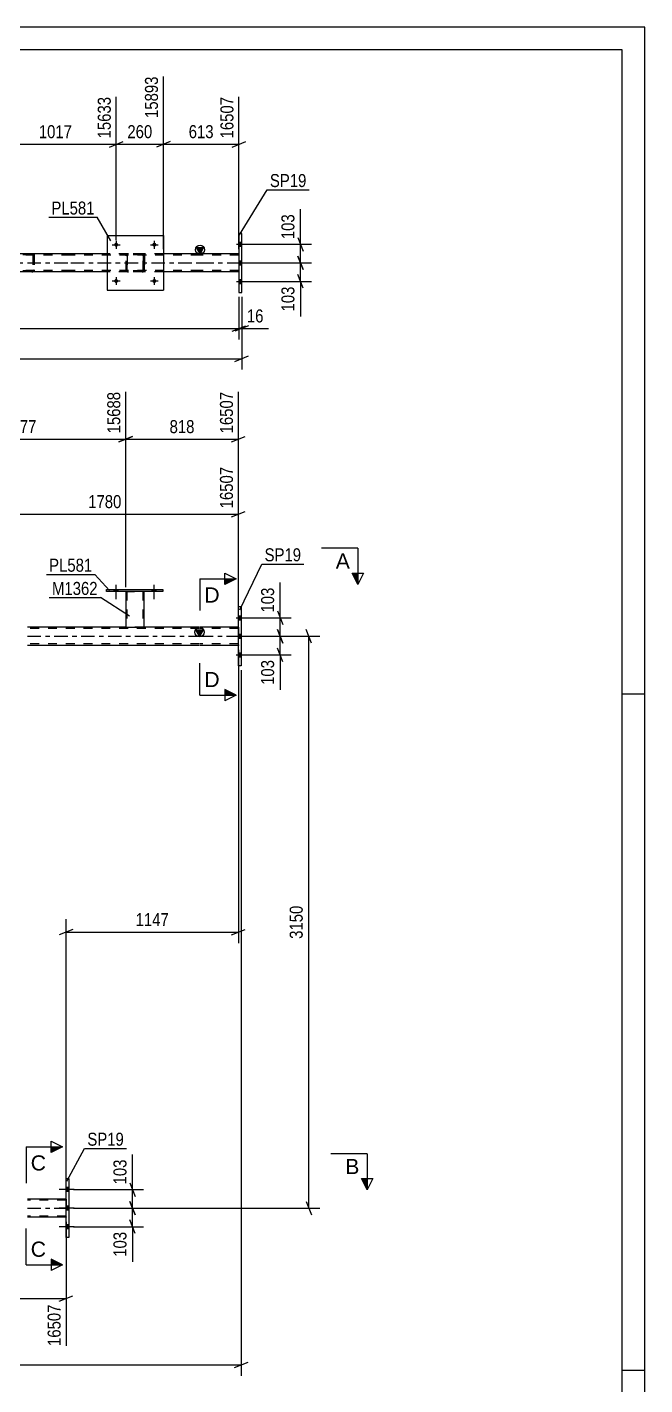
# Model space of a CAD drawing. Header units: millimetres. Extents: x 0 to 841, y 0 to 594.
# Drawn here: x 704.9 to 841, y 294.9 to 594 of the extents above; entities that cross this region are included whole.
import ezdxf

# ---------------------------------------------------------------- set-up
doc = ezdxf.new("R2010")
doc.units = ezdxf.units.MM
doc.linetypes.add('DXK_LINE_DOT2', pattern=[3.9198, 1.9599, -1.9599])
doc.linetypes.add('DXK_LINE_DOT3', pattern=[5.9187, 2.979, -0.9799, 0.9799, -0.9799])
doc.styles.add('Arial', font='ARIAL.TTF', dxfattribs={"height": 0.2})
doc.styles.add('Arial Narrow', font='ARIALN.TTF', dxfattribs={"height": 0.2})

# ---------------------------------------------------------------- blocks, each defined once
blk = doc.blocks.new('Unknown-318895283-1133')
at = {"color": 5, "linetype": 'Continuous'}
for p, q in [((841, 594), (0, 594)), ((841, 0), (841, 594)), ((836, 589), (5, 589)), ((836, 5), (836, 589)), ((841, 447), (836, 447)), ((841, 298), (836, 298))]:
    blk.add_line(p, q, dxfattribs=at)
blk = doc.blocks.new('Bolt-318895283-5416 - 5298')
at = {"linetype": 'Continuous'}
for points in [[(725, 538.07, -1), (724.12, 538.07, -1)], [(733.4, 538.07, -1), (732.52, 538.07, -1)]]:
    blk.add_hatch(color=1, dxfattribs=at).paths.add_polyline_path(points)
at = {"color": 1, "linetype": 'Continuous'}
for p, q in [((724.56, 538.95), (724.56, 537.19)), ((732.96, 538.95), (732.96, 537.19)), ((723.68, 538.07), (725.44, 538.07)), ((732.08, 538.07), (733.84, 538.07))]:
    blk.add_line(p, q, dxfattribs=at)
blk = doc.blocks.new('Part-318895283-5377 - 5298')
at = {"color": 2, "linetype": 'Continuous'}
for p, q in [((722.56, 548.07), (722.56, 536.07)), ((722.56, 548.07), (734.96, 548.07)), ((734.96, 548.07), (734.96, 536.07)), ((722.56, 536.07), (734.96, 536.07))]:
    blk.add_line(p, q, dxfattribs=at)
blk = doc.blocks.new('Part-318895283-5315 - 5298')
at = {"color": 2, "linetype": 'Continuous'}
for p, q in [((752.22, 548.57), (751.58, 548.57)), ((751.58, 548.57), (751.58, 535.57)), ((752.22, 535.57), (752.22, 548.57)), ((751.58, 535.57), (752.22, 535.57))]:
    blk.add_line(p, q, dxfattribs=at)
blk = doc.blocks.new('Part-318895283-5378 - 5298')
at = {"color": 7, "linetype": 'DXK_LINE_DOT2'}
for p, q in [((726.76, 543.59), (726.8, 543.77)), ((726.8, 543.77), (726.76, 543.59)), ((726.76, 540.55), (726.76, 543.59)), ((726.76, 543.59), (726.76, 543.59)), ((726.76, 540.55), (726.76, 543.59)), ((727, 543.59), (727.02, 543.68)), ((727.02, 543.68), (727, 543.59)), ((727, 540.55), (727, 543.59)), ((727, 543.59), (727, 543.59)), ((727, 543.59), (727, 540.55)), ((727.02, 543.68), (727.07, 543.76)), ((727.07, 543.76), (727.02, 543.68)), ((727.06, 544.03), (727.24, 544.07)), ((727.24, 544.07), (727.06, 544.03)), ((727.07, 543.76), (727.15, 543.81)), ((727.15, 543.81), (727.07, 543.76)), ((727.24, 543.83), (727.15, 543.81)), ((730.28, 544.07), (727.24, 544.07)), ((730.28, 543.83), (727.24, 543.83)), ((730.28, 544.07), (730.47, 544.03)), ((730.47, 544.03), (730.28, 544.07)), ((730.28, 543.83), (730.38, 543.81)), ((730.38, 543.81), (730.45, 543.76)), ((730.45, 543.76), (730.38, 543.81)), ((730.45, 543.76), (730.51, 543.68)), ((730.51, 543.68), (730.45, 543.76)), ((730.51, 543.68), (730.52, 543.59)), ((730.52, 543.59), (730.51, 543.68)), ((730.52, 540.55), (730.52, 543.59)), ((730.52, 543.59), (730.52, 543.59)), ((730.52, 543.59), (730.52, 540.55)), ((730.73, 543.77), (730.76, 543.59)), ((730.76, 543.59), (730.73, 543.77)), ((730.76, 540.55), (730.76, 543.59)), ((730.76, 543.59), (730.76, 543.59)), ((730.76, 543.59), (730.76, 540.55)), ((726.76, 540.55), (726.76, 540.55)), ((726.8, 540.36), (726.76, 540.55)), ((726.76, 540.55), (726.8, 540.36)), ((727, 540.55), (727, 540.55)), ((727.02, 540.45), (727, 540.55)), ((727, 540.55), (727.02, 540.45)), ((727.07, 540.38), (727.02, 540.45)), ((727.02, 540.45), (727.07, 540.38)), ((727.24, 540.07), (727.06, 540.1)), ((727.06, 540.1), (727.24, 540.07)), ((727.15, 540.32), (727.07, 540.38)), ((727.07, 540.38), (727.15, 540.32)), ((727.24, 540.31), (727.15, 540.32)), ((730.28, 540.31), (727.24, 540.31)), ((730.28, 540.07), (727.24, 540.07)), ((730.38, 540.32), (730.28, 540.31)), ((730.47, 540.1), (730.28, 540.07)), ((730.28, 540.07), (730.47, 540.1)), ((730.45, 540.38), (730.38, 540.32)), ((730.38, 540.32), (730.45, 540.38)), ((730.51, 540.45), (730.45, 540.38)), ((730.45, 540.38), (730.51, 540.45)), ((730.52, 540.55), (730.51, 540.45)), ((730.51, 540.45), (730.52, 540.55)), ((730.52, 540.55), (730.52, 540.55)), ((730.76, 540.55), (730.73, 540.36)), ((730.73, 540.36), (730.76, 540.55)), ((730.76, 540.55), (730.76, 540.55))]:
    blk.add_line(p, q, dxfattribs=at)
at = {"color": 7, "linetype": 'DXK_LINE_DOT3'}
blk.add_line((728.76, 542.07), (728.76, 542.07), dxfattribs=at)
at = {"color": 7, "linetype": 'DXK_LINE_DOT2'}
for centre, start, end in [((727.24, 543.59), 112.5, 157.5), ((727.24, 543.59), 112.5, 157.5), ((730.28, 543.59), 22.5, 67.5), ((730.28, 543.59), 22.5, 67.5), ((727.24, 540.55), 202.5, 247.5), ((727.24, 540.55), 202.5, 247.5), ((730.28, 540.55), 292.5, 337.5), ((730.28, 540.55), 292.5, 337.5)]:
    blk.add_arc(centre, 0.48, start, end, dxfattribs=at)
blk = doc.blocks.new('Part-318895283-5358 - 5298')
at = {"color": 7, "linetype": 'DXK_LINE_DOT2'}
for p, q in [((705.95, 544.07), (690.97, 544.07)), ((705.95, 543.83), (690.97, 543.83)), ((702.23, 543.67), (702.21, 543.59)), ((702.21, 543.59), (702.21, 540.55)), ((702.25, 543.77), (702.23, 543.67)), ((702.46, 543.59), (702.48, 543.68)), ((702.46, 543.59), (702.46, 540.55)), ((702.48, 543.68), (702.54, 543.76)), ((702.72, 544.07), (702.52, 544.03)), ((702.54, 543.76), (702.62, 543.81)), ((702.62, 543.81), (702.72, 543.83)), ((706.15, 544.03), (705.95, 544.07)), ((705.95, 543.83), (706.05, 543.81)), ((706.05, 543.81), (706.13, 543.76)), ((706.13, 543.76), (706.19, 543.68)), ((706.19, 543.68), (706.21, 543.59)), ((706.21, 543.59), (706.21, 540.55)), ((706.45, 543.67), (706.43, 543.77)), ((706.46, 543.59), (706.45, 543.67)), ((706.46, 543.59), (706.46, 540.55)), ((705.95, 540.31), (690.97, 540.31)), ((705.95, 540.07), (690.97, 540.07)), ((702.21, 540.55), (702.23, 540.46)), ((702.23, 540.46), (702.25, 540.36)), ((702.48, 540.46), (702.46, 540.55)), ((702.54, 540.38), (702.48, 540.46)), ((702.52, 540.1), (702.72, 540.07)), ((702.62, 540.33), (702.54, 540.38)), ((702.72, 540.31), (702.62, 540.33)), ((706.05, 540.33), (705.95, 540.31)), ((705.95, 540.07), (706.15, 540.1)), ((706.13, 540.38), (706.05, 540.33)), ((706.19, 540.46), (706.13, 540.38)), ((706.21, 540.55), (706.19, 540.46)), ((706.43, 540.36), (706.45, 540.46)), ((706.45, 540.46), (706.46, 540.55))]:
    blk.add_line(p, q, dxfattribs=at)
for centre, start, end in [((702.7, 543.57), 110.7583, 155.68), ((705.97, 543.57), 24.32, 69.2417), ((705.97, 540.57), 290.7583, 335.68)]:
    blk.add_arc(centre, 0.496, start, end, dxfattribs=at)
blk = doc.blocks.new('Bolt-318895283-5410 - 5298')
at = {"linetype": 'Continuous'}
for points in [[(752.22, 545.73), (752.22, 546.61), (751.58, 546.61), (751.58, 545.73)], [(752.22, 545.73), (752.22, 546.61), (751.58, 546.61), (751.58, 545.73)], [(752.22, 545.73), (752.22, 546.61), (751.58, 546.61), (751.58, 545.73)], [(752.22, 541.63), (752.22, 542.51), (751.58, 542.51), (751.58, 541.63)], [(752.22, 541.63), (752.22, 542.51), (751.58, 542.51), (751.58, 541.63)], [(752.22, 537.53), (752.22, 538.41), (751.58, 538.41), (751.58, 537.53)], [(752.22, 537.53), (752.22, 538.41), (751.58, 538.41), (751.58, 537.53)], [(752.22, 537.53), (752.22, 538.41), (751.58, 538.41), (751.58, 537.53)]]:
    blk.add_hatch(color=1, dxfattribs=at).paths.add_polyline_path(points)
at = {"color": 1, "linetype": 'Continuous'}
for p, q in [((751.06, 546.17), (754.38, 546.17)), ((751.06, 546.17), (754.38, 546.17)), ((751.06, 546.17), (754.38, 546.17)), ((751.58, 546.61), (752.22, 546.61)), ((751.58, 546.61), (752.22, 546.61)), ((751.58, 546.61), (752.22, 546.61)), ((751.58, 545.73), (752.22, 545.73)), ((751.58, 545.73), (752.22, 545.73)), ((751.58, 545.73), (752.22, 545.73)), ((751.06, 542.07), (754.38, 542.07)), ((751.06, 542.07), (754.38, 542.07)), ((751.58, 542.51), (752.22, 542.51)), ((751.58, 542.51), (752.22, 542.51)), ((751.58, 541.63), (752.22, 541.63)), ((751.58, 541.63), (752.22, 541.63)), ((751.06, 537.97), (754.38, 537.97)), ((751.06, 537.97), (754.38, 537.97)), ((751.06, 537.97), (754.38, 537.97)), ((751.58, 538.41), (752.22, 538.41)), ((751.58, 538.41), (752.22, 538.41)), ((751.58, 538.41), (752.22, 538.41)), ((751.58, 537.53), (752.22, 537.53)), ((751.58, 537.53), (752.22, 537.53)), ((751.58, 537.53), (752.22, 537.53))]:
    blk.add_line(p, q, dxfattribs=at)
blk = doc.blocks.new('Bolt-318895283-5415 - 5298')
at = {"linetype": 'Continuous'}
for points in [[(725, 546.07, -1), (724.12, 546.07, -1)], [(733.4, 546.07, -1), (732.52, 546.07, -1)]]:
    blk.add_hatch(color=1, dxfattribs=at).paths.add_polyline_path(points)
at = {"color": 1, "linetype": 'Continuous'}
for p, q in [((723.68, 546.07), (725.44, 546.07)), ((724.56, 546.95), (724.56, 545.19)), ((732.08, 546.07), (733.84, 546.07)), ((732.96, 546.95), (732.96, 545.19))]:
    blk.add_line(p, q, dxfattribs=at)
blk = doc.blocks.new('Part-318895283-5517 - 5298')
at = {"linetype": 'Continuous'}
blk.add_hatch(color=2, dxfattribs=at).paths.add_polyline_path([(743.02, 544.07), (742.22, 545.47), (743.82, 545.47)])
at = {"color": 2, "linetype": 'Continuous'}
for p, q in [((743.02, 544.07), (742.22, 545.47)), ((742.22, 545.47), (743.82, 545.47)), ((743.82, 545.47), (743.02, 544.07)), ((714.46, 544.07), (697.78, 544.07)), ((722.56, 544.07), (714.56, 544.07)), ((742.96, 544.07), (734.96, 544.07)), ((751.58, 544.07), (743.06, 544.07)), ((714.46, 540.07), (697.78, 540.07)), ((722.56, 540.07), (714.56, 540.07)), ((742.96, 540.07), (734.96, 540.07)), ((751.58, 540.07), (743.06, 540.07))]:
    blk.add_line(p, q, dxfattribs=at)
at = {"color": 7, "linetype": 'DXK_LINE_DOT2'}
for p, q in [((714.46, 543.75), (113.13, 543.75)), ((742.96, 543.75), (714.56, 543.75)), ((734.96, 544.07), (722.56, 544.07)), ((751.58, 543.75), (743.06, 543.75)), ((751.58, 544.07), (751.58, 540.07)), ((714.46, 540.39), (113.13, 540.39)), ((742.96, 540.39), (714.56, 540.39)), ((734.96, 540.07), (722.56, 540.07)), ((751.58, 540.39), (743.06, 540.39))]:
    blk.add_line(p, q, dxfattribs=at)
at = {"color": 7, "linetype": 'DXK_LINE_DOT3'}
for p, q in [((113.13, 542.07), (714.46, 542.07)), ((714.56, 542.07), (742.96, 542.07)), ((743.06, 542.07), (751.58, 542.07))]:
    blk.add_line(p, q, dxfattribs=at)
at = {"color": 2, "linetype": 'Continuous'}
blk.add_circle((743.02, 544.97), 1, dxfattribs=at)
blk = doc.blocks.new('Part-318895283-3688 - 3524')
at = {"color": 2, "linetype": 'Continuous'}
for p, q in [((713.52, 327.29), (713.52, 340.29)), ((713.52, 340.29), (714.16, 340.29)), ((714.16, 340.29), (714.16, 327.29)), ((714.16, 327.29), (713.52, 327.29))]:
    blk.add_line(p, q, dxfattribs=at)
blk = doc.blocks.new('Bolt-318895283-3597 - 3524')
at = {"linetype": 'Continuous'}
for points in [[(752.12, 463.45), (752.12, 464.33), (751.48, 464.33), (751.48, 463.45)], [(752.12, 463.45), (752.12, 464.33), (751.48, 464.33), (751.48, 463.45)], [(752.12, 463.45), (752.12, 464.33), (751.48, 464.33), (751.48, 463.45)], [(752.12, 459.35), (752.12, 460.23), (751.48, 460.23), (751.48, 459.35)], [(752.12, 459.35), (752.12, 460.23), (751.48, 460.23), (751.48, 459.35)], [(752.12, 455.25), (752.12, 456.13), (751.48, 456.13), (751.48, 455.25)], [(752.12, 455.25), (752.12, 456.13), (751.48, 456.13), (751.48, 455.25)], [(752.12, 455.25), (752.12, 456.13), (751.48, 456.13), (751.48, 455.25)]]:
    blk.add_hatch(color=1, dxfattribs=at).paths.add_polyline_path(points)
at = {"color": 1, "linetype": 'Continuous'}
for p, q in [((750.96, 463.89), (754.28, 463.89)), ((750.96, 463.89), (754.28, 463.89)), ((750.96, 463.89), (754.28, 463.89)), ((751.48, 464.33), (752.12, 464.33)), ((751.48, 464.33), (752.12, 464.33)), ((751.48, 464.33), (752.12, 464.33)), ((751.48, 463.45), (752.12, 463.45)), ((751.48, 463.45), (752.12, 463.45)), ((751.48, 463.45), (752.12, 463.45)), ((750.96, 459.79), (754.28, 459.79)), ((750.96, 459.79), (754.28, 459.79)), ((751.48, 460.23), (752.12, 460.23)), ((751.48, 460.23), (752.12, 460.23)), ((751.48, 459.35), (752.12, 459.35)), ((751.48, 459.35), (752.12, 459.35)), ((750.96, 455.69), (754.28, 455.69)), ((750.96, 455.69), (754.28, 455.69)), ((750.96, 455.69), (754.28, 455.69)), ((751.48, 456.13), (752.12, 456.13)), ((751.48, 456.13), (752.12, 456.13)), ((751.48, 456.13), (752.12, 456.13)), ((751.48, 455.25), (752.12, 455.25)), ((751.48, 455.25), (752.12, 455.25)), ((751.48, 455.25), (752.12, 455.25))]:
    blk.add_line(p, q, dxfattribs=at)
blk = doc.blocks.new('Bolt-318895283-3598 - 3524')
at = {"linetype": 'Continuous'}
for points in [[(713.52, 338.33), (713.52, 337.45), (714.16, 337.45), (714.16, 338.33)], [(713.52, 338.33), (713.52, 337.45), (714.16, 337.45), (714.16, 338.33)], [(713.52, 338.33), (713.52, 337.45), (714.16, 337.45), (714.16, 338.33)], [(713.52, 334.23), (713.52, 333.35), (714.16, 333.35), (714.16, 334.23)], [(713.52, 334.23), (713.52, 333.35), (714.16, 333.35), (714.16, 334.23)], [(713.52, 330.13), (713.52, 329.25), (714.16, 329.25), (714.16, 330.13)], [(713.52, 330.13), (713.52, 329.25), (714.16, 329.25), (714.16, 330.13)], [(713.52, 330.13), (713.52, 329.25), (714.16, 329.25), (714.16, 330.13)]]:
    blk.add_hatch(color=1, dxfattribs=at).paths.add_polyline_path(points)
at = {"color": 1, "linetype": 'Continuous'}
for p, q in [((714.16, 338.33), (713.52, 338.33)), ((714.16, 338.33), (713.52, 338.33)), ((714.16, 338.33), (713.52, 338.33)), ((715.32, 337.89), (712, 337.89)), ((715.32, 337.89), (712, 337.89)), ((715.32, 337.89), (712, 337.89)), ((714.16, 337.45), (713.52, 337.45)), ((714.16, 337.45), (713.52, 337.45)), ((714.16, 337.45), (713.52, 337.45)), ((715.32, 333.79), (712, 333.79)), ((715.32, 333.79), (712, 333.79)), ((714.16, 334.23), (713.52, 334.23)), ((714.16, 334.23), (713.52, 334.23)), ((714.16, 333.35), (713.52, 333.35)), ((714.16, 333.35), (713.52, 333.35)), ((715.32, 329.69), (712, 329.69)), ((715.32, 329.69), (712, 329.69)), ((715.32, 329.69), (712, 329.69)), ((714.16, 330.13), (713.52, 330.13)), ((714.16, 330.13), (713.52, 330.13)), ((714.16, 330.13), (713.52, 330.13)), ((714.16, 329.25), (713.52, 329.25)), ((714.16, 329.25), (713.52, 329.25)), ((714.16, 329.25), (713.52, 329.25))]:
    blk.add_line(p, q, dxfattribs=at)
blk = doc.blocks.new('Part-318895283-3633 - 3524')
at = {"linetype": 'Continuous'}
blk.add_hatch(color=2, dxfattribs=at).paths.add_polyline_path([(742.91, 459.79), (742.11, 461.19), (743.71, 461.19)])
at = {"color": 2, "linetype": 'Continuous'}
for p, q in [((726.66, 461.79), (705, 461.79)), ((742.86, 461.79), (730.66, 461.79)), ((742.91, 459.79), (742.11, 461.19)), ((742.11, 461.19), (743.71, 461.19)), ((743.71, 461.19), (742.91, 459.79)), ((751.48, 461.79), (742.96, 461.79)), ((742.86, 457.79), (705, 457.79)), ((751.48, 457.79), (742.96, 457.79))]:
    blk.add_line(p, q, dxfattribs=at)
at = {"color": 7, "linetype": 'DXK_LINE_DOT2'}
for p, q in [((742.86, 461.47), (705, 461.47)), ((730.66, 461.79), (726.66, 461.79)), ((751.48, 461.47), (742.96, 461.47)), ((751.48, 461.79), (751.48, 457.79)), ((742.86, 458.11), (705, 458.11)), ((751.48, 458.11), (742.96, 458.11))]:
    blk.add_line(p, q, dxfattribs=at)
at = {"color": 7, "linetype": 'DXK_LINE_DOT3'}
for p, q in [((705, 459.79), (742.86, 459.79)), ((742.96, 459.79), (751.48, 459.79))]:
    blk.add_line(p, q, dxfattribs=at)
at = {"color": 2, "linetype": 'Continuous'}
blk.add_circle((742.91, 460.69), 1, dxfattribs=at)
blk = doc.blocks.new('Part-318895283-3683 - 3524')
at = {"color": 2, "linetype": 'Continuous'}
for p, q in [((752.12, 466.29), (751.48, 466.29)), ((751.48, 453.29), (751.48, 466.29)), ((752.12, 466.29), (752.12, 453.29)), ((752.12, 453.29), (751.48, 453.29))]:
    blk.add_line(p, q, dxfattribs=at)
blk = doc.blocks.new('Part-318895283-3880 - 3524')
at = {"color": 2, "linetype": 'Continuous'}
for p, q in [((722.46, 470.1), (734.86, 470.1)), ((722.46, 469.62), (722.46, 470.1)), ((734.86, 470.1), (734.86, 469.62)), ((734.86, 469.62), (722.46, 469.62))]:
    blk.add_line(p, q, dxfattribs=at)
blk = doc.blocks.new('Part-318895283-3869 - 3524')
at = {"color": 2, "linetype": 'Continuous'}
for p, q in [((713.52, 335.79), (705, 335.79)), ((713.52, 331.79), (705, 331.79))]:
    blk.add_line(p, q, dxfattribs=at)
at = {"color": 7, "linetype": 'DXK_LINE_DOT2'}
for p, q in [((713.52, 335.55), (705, 335.55)), ((713.52, 335.79), (713.52, 331.79)), ((713.52, 332.03), (705, 332.03))]:
    blk.add_line(p, q, dxfattribs=at)
at = {"color": 7, "linetype": 'DXK_LINE_DOT3'}
blk.add_line((705, 333.79), (713.52, 333.79), dxfattribs=at)
blk = doc.blocks.new('Bolt-318895283-3870 - 3524')
at = {"linetype": 'Continuous'}
for points in [[(724.02, 469.62), (724.9, 469.62), (724.9, 470.1), (724.02, 470.1)], [(732.42, 469.62), (733.3, 469.62), (733.3, 470.1), (732.42, 470.1)]]:
    blk.add_hatch(color=1, dxfattribs=at).paths.add_polyline_path(points)
at = {"color": 1, "linetype": 'Continuous'}
for p, q in [((724.02, 470.1), (724.02, 469.62)), ((724.46, 471.1), (724.46, 467.98)), ((724.9, 470.1), (724.9, 469.62)), ((732.42, 470.1), (732.42, 469.62)), ((732.86, 471.1), (732.86, 467.98)), ((733.3, 470.1), (733.3, 469.62))]:
    blk.add_line(p, q, dxfattribs=at)
blk = doc.blocks.new('Bolt-318895283-3901 - 3524')
at = {"linetype": 'Continuous'}
for points in [[(724.02, 469.62), (724.9, 469.62), (724.9, 470.1), (724.02, 470.1)], [(732.42, 469.62), (733.3, 469.62), (733.3, 470.1), (732.42, 470.1)]]:
    blk.add_hatch(color=1, dxfattribs=at).paths.add_polyline_path(points)
at = {"color": 1, "linetype": 'Continuous'}
for p, q in [((724.02, 470.1), (724.02, 469.62)), ((724.46, 471.1), (724.46, 467.98)), ((724.9, 470.1), (724.9, 469.62)), ((732.42, 470.1), (732.42, 469.62)), ((732.86, 471.1), (732.86, 467.98)), ((733.3, 470.1), (733.3, 469.62))]:
    blk.add_line(p, q, dxfattribs=at)
blk = doc.blocks.new('Part-318895283-3915 - 3524')
at = {"color": 2, "linetype": 'Continuous'}
for p, q in [((726.66, 469.62), (726.66, 461.78)), ((730.66, 469.62), (730.66, 461.78)), ((726.66, 461.78), (730.66, 461.78))]:
    blk.add_line(p, q, dxfattribs=at)
at = {"color": 7, "linetype": 'DXK_LINE_DOT2'}
for p, q in [((726.66, 469.62), (730.66, 469.62)), ((726.66, 469.62), (726.66, 469.62)), ((726.66, 469.62), (726.66, 469.62)), ((726.9, 469.62), (726.9, 461.78)), ((730.42, 469.62), (730.42, 461.78)), ((730.66, 469.62), (730.66, 469.62)), ((730.66, 469.62), (730.66, 469.62)), ((730.36, 461.78), (730.4, 461.78)), ((730.36, 461.78), (730.4, 461.78)), ((730.4, 461.78), (730.42, 461.78)), ((730.4, 461.78), (730.42, 461.78))]:
    blk.add_line(p, q, dxfattribs=at)
blk = doc.blocks.new('StraightDimension-318895283-6289 - 5298')
at = {"color": 7, "linetype": 'Continuous'}
for p, q in [((751.58, 534.57), (751.58, 525.19)), ((752.22, 534.57), (752.22, 525.19)), ((750.08, 526.99), (753.08, 528.19)), ((753.72, 528.19), (750.72, 526.99)), ((751.58, 527.59), (752.22, 527.59))]:
    blk.add_line(p, q, dxfattribs=at)
at = {"color": 0}
blk.add_wipeout([(757.61, 528.34), (757.61, 532.54), (752.75, 532.54), (752.75, 528.34)], dxfattribs=at)
at = {"color": 7, "linetype": 'Continuous'}
blk.add_line((752.22, 527.59), (758.13, 527.59), dxfattribs=at)
blk.add_line((752.22, 527.59), (758.13, 527.59), dxfattribs=at)
at = {"color": 3, "style": 'Arial Narrow'}
blk.add_text('16', height=2.863, dxfattribs=at).set_placement((753.35, 528.94))
blk = doc.blocks.new('StraightDimension-318895283-5635 - 5298')
at = {"color": 7, "linetype": 'Continuous'}
for p, q in [((752.22, 534.57), (752.22, 518.55)), ((112.49, 520.95), (752.22, 520.95)), ((750.72, 520.35), (753.72, 521.55))]:
    blk.add_line(p, q, dxfattribs=at)
blk = doc.blocks.new('StraightDimension-318895283-5646 - 5298')
at = {"color": 7, "linetype": 'Continuous'}
for p, q in [((734.96, 545.07), (734.96, 583.13)), ((751.58, 545.07), (751.58, 578.63)), ((736.46, 568.79), (733.46, 567.59)), ((750.08, 567.59), (753.08, 568.79)), ((734.96, 568.19), (751.58, 568.19))]:
    blk.add_line(p, q, dxfattribs=at)
at = {"color": 0}
blk.add_wipeout([(746.62, 568.94), (746.62, 573.14), (739.93, 573.14), (739.93, 568.94)], dxfattribs=at)
at = {"color": 0, "linetype": 'Continuous'}
blk.add_wipeout([(750.98, 579.23), (746.78, 579.23), (746.78, 568.89), (750.98, 568.89)], dxfattribs=at)
at = {"color": 3, "linetype": 'Continuous', "style": 'Arial Narrow'}
blk.add_text('16507', height=2.863, rotation=90.0002, dxfattribs=at).set_placement((750.38, 569.49))
at = {"color": 3, "style": 'Arial Narrow'}
blk.add_text('613', height=2.863, dxfattribs=at).set_placement((740.53, 569.54))
blk = doc.blocks.new('StraightDimension-318895283-5657 - 5298')
at = {"color": 7, "linetype": 'Continuous'}
for p, q in [((734.96, 545.07), (734.96, 583.13)), ((724.56, 547.07), (724.56, 578.63)), ((723.06, 567.59), (726.06, 568.79)), ((736.46, 568.79), (733.46, 567.59)), ((724.56, 568.19), (734.96, 568.19))]:
    blk.add_line(p, q, dxfattribs=at)
at = {"color": 0}
blk.add_wipeout([(733.11, 568.94), (733.11, 573.14), (726.42, 573.14), (726.42, 568.94)], dxfattribs=at)
at = {"color": 0, "linetype": 'Continuous'}
blk.add_wipeout([(734.36, 583.73), (730.16, 583.73), (730.16, 573.39), (734.36, 573.39)], dxfattribs=at)
at = {"color": 3, "linetype": 'Continuous', "style": 'Arial Narrow'}
blk.add_text('15893', height=2.863, rotation=90.0002, dxfattribs=at).set_placement((733.76, 573.99))
at = {"color": 3, "style": 'Arial Narrow'}
blk.add_text('260', height=2.863, dxfattribs=at).set_placement((727.02, 569.54))
blk = doc.blocks.new('StraightDimension-318895283-5673 - 5298')
at = {"color": 7, "linetype": 'Continuous'}
for p, q in [((697.78, 545.07), (697.78, 583.13)), ((724.56, 547.07), (724.56, 578.63)), ((699.28, 568.79), (696.28, 567.59)), ((723.06, 567.59), (726.06, 568.79)), ((697.78, 568.19), (724.56, 568.19))]:
    blk.add_line(p, q, dxfattribs=at)
at = {"color": 0, "linetype": 'Continuous'}
blk.add_wipeout([(723.96, 579.23), (719.76, 579.23), (719.76, 568.89), (723.96, 568.89)], dxfattribs=at)
at = {"color": 0}
blk.add_wipeout([(715.43, 568.94), (715.43, 573.14), (706.92, 573.14), (706.92, 568.94)], dxfattribs=at)
at = {"color": 3, "linetype": 'Continuous', "style": 'Arial Narrow'}
blk.add_text('15633', height=2.863, rotation=90.0002, dxfattribs=at).set_placement((723.36, 569.49))
at = {"color": 3, "style": 'Arial Narrow'}
blk.add_text('1017', height=2.863, dxfattribs=at).set_placement((707.52, 569.54))
blk = doc.blocks.new('StraightDimension-318895283-6248 - 5298')
at = {"color": 7, "linetype": 'Continuous'}
for p, q in [((753.95, 542.07), (767.56, 542.07)), ((764.56, 543.57), (765.76, 540.57)), ((765.16, 537.97), (765.16, 542.07)), ((765.76, 536.47), (764.56, 539.47)), ((753.95, 537.97), (767.56, 537.97))]:
    blk.add_line(p, q, dxfattribs=at)
at = {"color": 0}
blk.add_wipeout([(764.41, 537.44), (760.21, 537.44), (760.21, 530.76), (764.41, 530.76)], dxfattribs=at)
at = {"color": 7, "linetype": 'Continuous'}
blk.add_line((765.16, 537.97), (765.16, 530.23), dxfattribs=at)
blk.add_line((765.16, 537.97), (765.16, 530.23), dxfattribs=at)
at = {"color": 3, "style": 'Arial Narrow'}
blk.add_text('103', height=2.863, rotation=90.0002, dxfattribs=at).set_placement((763.81, 531.36))
blk = doc.blocks.new('StraightDimension-318895283-6258 - 5298')
at = {"color": 7, "linetype": 'Continuous'}
for p, q in [((764.56, 547.67), (765.76, 544.67)), ((753.95, 546.17), (767.56, 546.17)), ((765.16, 542.07), (765.16, 546.17)), ((753.95, 542.07), (767.56, 542.07)), ((765.76, 540.57), (764.56, 543.57))]:
    blk.add_line(p, q, dxfattribs=at)
at = {"color": 0}
blk.add_wipeout([(764.41, 553.38), (760.21, 553.38), (760.21, 546.69), (764.41, 546.69)], dxfattribs=at)
at = {"color": 7, "linetype": 'Continuous'}
blk.add_line((765.16, 546.17), (765.16, 553.9), dxfattribs=at)
blk.add_line((765.16, 546.17), (765.16, 553.9), dxfattribs=at)
at = {"color": 3, "style": 'Arial Narrow'}
blk.add_text('103', height=2.863, rotation=90.0002, dxfattribs=at).set_placement((763.81, 547.29))
blk = doc.blocks.new('StraightDimension-318895283-6279 - 5298')
at = {"color": 7, "linetype": 'Continuous'}
for p, q in [((751.58, 534.57), (751.58, 525.19)), ((113.13, 527.59), (751.58, 527.59)), ((750.08, 526.99), (753.08, 528.19))]:
    blk.add_line(p, q, dxfattribs=at)
blk = doc.blocks.new('StraightDimension-318895283-4393 - 3524')
at = {"color": 7, "linetype": 'Continuous'}
for p, q in [((752.12, 452.29), (752.12, 296.85)), ((84.5, 299.25), (752.12, 299.25)), ((750.62, 298.65), (753.62, 299.85))]:
    blk.add_line(p, q, dxfattribs=at)
blk = doc.blocks.new('StraightDimension-318895283-4967 - 3524')
at = {"color": 7, "linetype": 'Continuous'}
for p, q in [((726.66, 470.62), (726.66, 513.64)), ((751.48, 462.79), (751.48, 513.64)), ((728.16, 503.8), (725.16, 502.6)), ((726.66, 503.2), (751.48, 503.2)), ((749.98, 502.6), (752.98, 503.8))]:
    blk.add_line(p, q, dxfattribs=at)
at = {"color": 0, "linetype": 'Continuous'}
blk.add_wipeout([(750.88, 514.24), (746.68, 514.24), (746.68, 503.9), (750.88, 503.9)], dxfattribs=at)
at = {"color": 0}
blk.add_wipeout([(742.41, 503.95), (742.41, 508.15), (735.72, 508.15), (735.72, 503.95)], dxfattribs=at)
at = {"color": 3, "linetype": 'Continuous', "style": 'Arial Narrow'}
blk.add_text('16507', height=2.863, rotation=90.0002, dxfattribs=at).set_placement((750.28, 504.5))
at = {"color": 3, "style": 'Arial Narrow'}
blk.add_text('818', height=2.863, dxfattribs=at).set_placement((736.32, 504.55))
blk = doc.blocks.new('StraightDimension-318895283-11019 - 3524')
at = {"color": 7, "linetype": 'Continuous'}
for p, q in [((692.64, 458.79), (692.64, 497.12)), ((751.48, 462.79), (751.48, 497.12)), ((694.14, 487.28), (691.14, 486.08)), ((692.64, 486.68), (751.48, 486.68)), ((749.98, 486.08), (752.98, 487.28))]:
    blk.add_line(p, q, dxfattribs=at)
at = {"color": 0, "linetype": 'Continuous'}
blk.add_wipeout([(750.88, 497.72), (746.68, 497.72), (746.68, 487.38), (750.88, 487.38)], dxfattribs=at)
at = {"color": 0}
blk.add_wipeout([(726.32, 487.43), (726.32, 491.63), (717.8, 491.63), (717.8, 487.43)], dxfattribs=at)
at = {"color": 3, "linetype": 'Continuous', "style": 'Arial Narrow'}
blk.add_text('16507', height=2.863, rotation=90.0002, dxfattribs=at).set_placement((750.28, 487.98))
at = {"color": 3, "style": 'Arial Narrow'}
blk.add_text('1780', height=2.863, dxfattribs=at).set_placement((718.4, 488.03))
blk = doc.blocks.new('StraightDimension-318895283-4789 - 3524')
at = {"color": 7, "linetype": 'Continuous'}
for p, q in [((753.91, 463.89), (763.09, 463.89)), ((760.09, 465.39), (761.29, 462.39)), ((760.69, 459.79), (760.69, 463.89)), ((761.29, 458.29), (760.09, 461.29)), ((753.73, 459.79), (763.09, 459.79))]:
    blk.add_line(p, q, dxfattribs=at)
at = {"color": 0}
blk.add_wipeout([(759.94, 471.1), (755.74, 471.1), (755.74, 464.42), (759.94, 464.42)], dxfattribs=at)
at = {"color": 7, "linetype": 'Continuous'}
blk.add_line((760.69, 463.89), (760.69, 471.62), dxfattribs=at)
blk.add_line((760.69, 463.89), (760.69, 471.62), dxfattribs=at)
at = {"color": 3, "style": 'Arial Narrow'}
blk.add_text('103', height=2.863, rotation=90.0002, dxfattribs=at).set_placement((759.34, 465.02))
blk = doc.blocks.new('StraightDimension-318895283-4740 - 3524')
at = {"color": 7, "linetype": 'Continuous'}
for p, q in [((751.48, 456.79), (751.48, 392.18)), ((715.02, 395.18), (712.02, 393.98)), ((713.52, 336.79), (713.52, 397.43)), ((749.98, 393.98), (752.98, 395.18)), ((713.52, 394.58), (751.48, 394.58))]:
    blk.add_line(p, q, dxfattribs=at)
at = {"color": 0}
blk.add_wipeout([(736.75, 395.33), (736.75, 399.53), (728.24, 399.53), (728.24, 395.33)], dxfattribs=at)
at = {"color": 3, "style": 'Arial Narrow'}
blk.add_text('1147', height=2.863, dxfattribs=at).set_placement((728.84, 395.93))
blk = doc.blocks.new('StraightDimension-318895283-4799 - 3524')
at = {"color": 7, "linetype": 'Continuous'}
for p, q in [((760.09, 461.29), (761.29, 458.29)), ((753.73, 459.79), (763.09, 459.79)), ((760.69, 455.69), (760.69, 459.79)), ((753.73, 455.69), (763.09, 455.69)), ((761.29, 454.19), (760.09, 457.19))]:
    blk.add_line(p, q, dxfattribs=at)
at = {"color": 0}
blk.add_wipeout([(759.94, 455.17), (755.74, 455.17), (755.74, 448.48), (759.94, 448.48)], dxfattribs=at)
at = {"color": 7, "linetype": 'Continuous'}
blk.add_line((760.69, 455.69), (760.69, 447.96), dxfattribs=at)
blk.add_line((760.69, 455.69), (760.69, 447.96), dxfattribs=at)
at = {"color": 3, "style": 'Arial Narrow'}
blk.add_text('103', height=2.863, rotation=90.0002, dxfattribs=at).set_placement((759.34, 449.08))
blk = doc.blocks.new('StraightDimension-318895283-4957 - 3524')
at = {"color": 7, "linetype": 'Continuous'}
for p, q in [((680.02, 470.62), (680.02, 513.64)), ((726.66, 470.62), (726.66, 513.64)), ((681.52, 503.8), (678.52, 502.6)), ((680.02, 503.2), (726.66, 503.2)), ((725.16, 502.6), (728.16, 503.8))]:
    blk.add_line(p, q, dxfattribs=at)
at = {"color": 0, "linetype": 'Continuous'}
blk.add_wipeout([(726.06, 514.24), (721.86, 514.24), (721.86, 503.9), (726.06, 503.9)], dxfattribs=at)
at = {"color": 0}
blk.add_wipeout([(707.59, 503.95), (707.59, 508.15), (699.08, 508.15), (699.08, 503.95)], dxfattribs=at)
at = {"color": 3, "linetype": 'Continuous', "style": 'Arial Narrow'}
blk.add_text('15688', height=2.863, rotation=90.0002, dxfattribs=at).set_placement((725.46, 504.5))
at = {"color": 3, "style": 'Arial Narrow'}
blk.add_text('1277', height=2.863, dxfattribs=at).set_placement((699.68, 504.55))
blk = doc.blocks.new('StraightDimension-318895283-4730 - 3524')
at = {"color": 7, "linetype": 'Continuous'}
for p, q in [((767.59, 458.29), (766.39, 461.29)), ((753.12, 459.79), (769.39, 459.79)), ((766.99, 333.79), (766.99, 459.79)), ((766.39, 335.29), (767.59, 332.29)), ((715.16, 333.79), (769.39, 333.79))]:
    blk.add_line(p, q, dxfattribs=at)
at = {"color": 0}
blk.add_wipeout([(766.24, 401.05), (762.04, 401.05), (762.04, 392.53), (766.24, 392.53)], dxfattribs=at)
at = {"color": 3, "style": 'Arial Narrow'}
blk.add_text('3150', height=2.863, rotation=90.0002, dxfattribs=at).set_placement((765.64, 393.13))
blk = doc.blocks.new('StraightDimension-318895283-4810 - 3524')
at = {"color": 7, "linetype": 'Continuous'}
for p, q in [((727.57, 335.29), (728.77, 332.29)), ((715.16, 333.79), (730.57, 333.79)), ((728.17, 329.69), (728.17, 333.79)), ((715.16, 329.69), (730.57, 329.69)), ((728.77, 328.19), (727.57, 331.19))]:
    blk.add_line(p, q, dxfattribs=at)
at = {"color": 0}
blk.add_wipeout([(727.42, 329.17), (723.22, 329.17), (723.22, 322.48), (727.42, 322.48)], dxfattribs=at)
at = {"color": 7, "linetype": 'Continuous'}
blk.add_line((728.17, 329.69), (728.17, 321.96), dxfattribs=at)
blk.add_line((728.17, 329.69), (728.17, 321.96), dxfattribs=at)
at = {"color": 3, "style": 'Arial Narrow'}
blk.add_text('103', height=2.863, rotation=90.0002, dxfattribs=at).set_placement((726.82, 323.08))
blk = doc.blocks.new('StraightDimension-318895283-4818 - 3524')
at = {"color": 7, "linetype": 'Continuous'}
for p, q in [((727.57, 339.39), (728.77, 336.39)), ((715.16, 337.89), (730.57, 337.89)), ((728.77, 332.29), (727.57, 335.29)), ((728.17, 333.79), (728.17, 337.89)), ((715.16, 333.79), (730.57, 333.79))]:
    blk.add_line(p, q, dxfattribs=at)
at = {"color": 0}
blk.add_wipeout([(727.42, 345.1), (723.22, 345.1), (723.22, 338.42), (727.42, 338.42)], dxfattribs=at)
at = {"color": 7, "linetype": 'Continuous'}
blk.add_line((728.17, 337.89), (728.17, 345.62), dxfattribs=at)
blk.add_line((728.17, 337.89), (728.17, 345.62), dxfattribs=at)
at = {"color": 3, "style": 'Arial Narrow'}
blk.add_text('103', height=2.863, rotation=90.0002, dxfattribs=at).set_placement((726.82, 339.02))
blk = doc.blocks.new('StraightDimension-318895283-11419 - 3524')
at = {"color": 7, "linetype": 'Continuous'}
for p, q in [((652.49, 334.79), (652.49, 303.42)), ((713.52, 330.79), (713.52, 303.42)), ((653.99, 314.46), (650.99, 313.26)), ((712.02, 313.26), (715.02, 314.46)), ((652.49, 313.86), (713.52, 313.86))]:
    blk.add_line(p, q, dxfattribs=at)
at = {"color": 0}
blk.add_wipeout([(687.26, 314.61), (687.26, 318.81), (678.75, 318.81), (678.75, 314.61)], dxfattribs=at)
at = {"color": 0, "linetype": 'Continuous'}
blk.add_wipeout([(712.92, 313.16), (708.72, 313.16), (708.72, 302.82), (712.92, 302.82)], dxfattribs=at)
at = {"color": 3, "style": 'Arial Narrow'}
blk.add_text('1637', height=2.863, dxfattribs=at).set_placement((679.35, 315.21))
at = {"color": 3, "linetype": 'Continuous', "style": 'Arial Narrow'}
blk.add_text('16507', height=2.863, rotation=90.0002, dxfattribs=at).set_placement((712.32, 303.42))
blk = doc.blocks.new('Mark-318895283-5311 - 5298')
at = {"color": 0}
blk.add_wipeout([(766.45, 558.77), (766.45, 561.77), (758.42, 561.77), (758.42, 558.77)], dxfattribs=at)
blk.add_wipeout([(766.45, 558.77), (766.45, 561.77), (758.42, 561.77), (758.42, 558.77)], dxfattribs=at)
at = {"color": 30, "linetype": 'Continuous'}
for p, q in [((751.74, 548.23), (757.82, 558.17)), ((757.82, 558.17), (767.05, 558.17))]:
    blk.add_line(p, q, dxfattribs=at)
at = {"color": 3, "style": 'Arial Narrow'}
blk.add_text('SP19', height=2.863, dxfattribs=at).set_placement((758.42, 558.77))
blk = doc.blocks.new('Mark-318895283-5373 - 5298')
at = {"color": 0}
blk.add_wipeout([(719.79, 552.71), (719.79, 555.71), (710.29, 555.71), (710.29, 552.71)], dxfattribs=at)
blk.add_wipeout([(719.79, 552.71), (719.79, 555.71), (710.29, 555.71), (710.29, 552.71)], dxfattribs=at)
at = {"color": 30, "linetype": 'Continuous'}
for p in [(709.69, 552.11), (723.39, 546.92)]:
    blk.add_line(p, (720.39, 552.11), dxfattribs=at)
at = {"color": 3, "style": 'Arial Narrow'}
blk.add_text('PL581', height=2.863, dxfattribs=at).set_placement((710.29, 552.71))
blk = doc.blocks.new('Mark-318895283-3684 - 3524')
at = {"color": 0}
blk.add_wipeout([(726.24, 347.55), (726.24, 350.55), (718.21, 350.55), (718.21, 347.55)], dxfattribs=at)
blk.add_wipeout([(726.24, 347.55), (726.24, 350.55), (718.21, 350.55), (718.21, 347.55)], dxfattribs=at)
at = {"color": 30, "linetype": 'Continuous'}
for p, q in [((713.67, 339.72), (717.61, 346.95)), ((717.61, 346.95), (726.84, 346.95))]:
    blk.add_line(p, q, dxfattribs=at)
at = {"color": 3, "style": 'Arial Narrow'}
blk.add_text('SP19', height=2.863, dxfattribs=at).set_placement((718.21, 347.55))
blk = doc.blocks.new('Mark-318895283-3679 - 3524')
at = {"color": 0}
blk.add_wipeout([(765.28, 476.31), (765.28, 479.31), (757.25, 479.31), (757.25, 476.31)], dxfattribs=at)
blk.add_wipeout([(765.28, 476.31), (765.28, 479.31), (757.25, 479.31), (757.25, 476.31)], dxfattribs=at)
at = {"color": 30, "linetype": 'Continuous'}
for p, q in [((751.82, 465.61), (756.65, 475.71)), ((756.65, 475.71), (765.88, 475.71))]:
    blk.add_line(p, q, dxfattribs=at)
at = {"color": 3, "style": 'Arial Narrow'}
blk.add_text('SP19', height=2.863, dxfattribs=at).set_placement((757.25, 476.31))
blk = doc.blocks.new('Mark-318895283-3876 - 3524')
at = {"color": 0}
blk.add_wipeout([(719.29, 474.02), (719.29, 477.02), (709.79, 477.02), (709.79, 474.02)], dxfattribs=at)
blk.add_wipeout([(719.29, 474.02), (719.29, 477.02), (709.79, 477.02), (709.79, 474.02)], dxfattribs=at)
at = {"color": 30, "linetype": 'Continuous'}
for p in [(709.19, 473.42), (723.08, 469.9)]:
    blk.add_line(p, (719.89, 473.42), dxfattribs=at)
at = {"color": 3, "style": 'Arial Narrow'}
blk.add_text('PL581', height=2.863, dxfattribs=at).set_placement((709.79, 474.02))
blk = doc.blocks.new('Mark-318895283-3911 - 3524')
at = {"color": 0}
blk.add_wipeout([(720.48, 468.9), (720.48, 471.9), (710.42, 471.9), (710.42, 468.9)], dxfattribs=at)
blk.add_wipeout([(720.48, 468.9), (720.48, 471.9), (710.42, 471.9), (710.42, 468.9)], dxfattribs=at)
at = {"color": 30, "linetype": 'Continuous'}
for p in [(709.82, 468.3), (727.51, 464.19)]:
    blk.add_line(p, (721.08, 468.3), dxfattribs=at)
at = {"color": 3, "style": 'Arial Narrow'}
blk.add_text('M1362', height=2.863, dxfattribs=at).set_placement((710.42, 468.9))
blk = doc.blocks.new('SectionMark-318895283-5211 - 3524')
at = {"color": 6, "linetype": 'Continuous'}
for p, q in [((748.47, 473.72), (750.97, 472.47)), ((742.97, 472.47), (750.97, 472.47)), ((742.97, 446.84), (750.97, 446.84)), ((750.97, 446.84), (748.47, 445.59))]:
    blk.add_line(p, q, dxfattribs=at)
at = {"color": 0, "linetype": 'Continuous'}
for points in [[(747.34, 467.22), (747.34, 470.72), (743.97, 470.72), (743.97, 467.22)], [(747.34, 448.59), (747.34, 452.09), (743.97, 452.09), (743.97, 448.59)]]:
    blk.add_wipeout(points, dxfattribs=at)
at = {"linetype": 'Continuous'}
for points in [[(748.47, 471.22), (748.47, 472.47), (750.97, 472.47)], [(748.47, 446.84), (748.47, 448.09), (750.97, 446.84)]]:
    blk.add_hatch(color=6, dxfattribs=at).paths.add_polyline_path(points)
at = {"color": 6, "linetype": 'Continuous'}
for p, q in [((748.47, 471.22), (748.47, 473.72)), ((742.97, 472.47), (742.97, 465.47)), ((750.97, 472.47), (748.47, 471.22)), ((742.97, 446.84), (742.97, 453.84)), ((750.97, 446.84), (748.47, 448.09)), ((748.47, 448.09), (748.47, 445.59))]:
    blk.add_line(p, q, dxfattribs=at)
at = {"color": 3, "linetype": 'Continuous', "style": 'Arial'}
for p in [(743.97, 467.22), (743.97, 448.59)]:
    blk.add_text('D', height=3.34, dxfattribs=at).set_placement(p)
blk = doc.blocks.new('SectionMark-318895283-5213 - 3524')
at = {"color": 6, "linetype": 'Continuous'}
for p in [(777.78, 479.19), (779.03, 473.69)]:
    blk.add_line(p, (777.78, 471.19), dxfattribs=at)
at = {"color": 0, "linetype": 'Continuous'}
blk.add_wipeout([(776.03, 474.69), (776.03, 478.19), (772.92, 478.19), (772.92, 474.69)], dxfattribs=at)
at = {"linetype": 'Continuous'}
blk.add_hatch(color=6, dxfattribs=at).paths.add_polyline_path([(776.53, 473.69), (777.78, 473.69), (777.78, 471.19)])
at = {"color": 6, "linetype": 'Continuous'}
for p, q in [((777.78, 479.19), (769.78, 479.19)), ((776.53, 473.69), (779.03, 473.69)), ((777.78, 471.19), (776.53, 473.69))]:
    blk.add_line(p, q, dxfattribs=at)
at = {"color": 3, "linetype": 'Continuous', "style": 'Arial'}
blk.add_text('A', height=3.34, dxfattribs=at).set_placement((772.92, 474.69))
blk = doc.blocks.new('SectionMark-318895283-5215 - 3524')
at = {"color": 6, "linetype": 'Continuous'}
for p, q in [((704.73, 347.33), (712.73, 347.33)), ((710.23, 348.58), (712.73, 347.33)), ((704.73, 321.33), (712.73, 321.33)), ((712.73, 321.33), (710.23, 320.08))]:
    blk.add_line(p, q, dxfattribs=at)
at = {"color": 0, "linetype": 'Continuous'}
for points in [[(709.1, 342.08), (709.1, 345.58), (705.73, 345.58), (705.73, 342.08)], [(709.1, 323.08), (709.1, 326.58), (705.73, 326.58), (705.73, 323.08)]]:
    blk.add_wipeout(points, dxfattribs=at)
at = {"linetype": 'Continuous'}
for points in [[(710.23, 346.08), (710.23, 347.33), (712.73, 347.33)], [(710.23, 321.33), (710.23, 322.58), (712.73, 321.33)]]:
    blk.add_hatch(color=6, dxfattribs=at).paths.add_polyline_path(points)
at = {"color": 6, "linetype": 'Continuous'}
for p, q in [((704.73, 347.33), (704.73, 339.33)), ((710.23, 346.08), (710.23, 348.58)), ((712.73, 347.33), (710.23, 346.08)), ((704.73, 321.33), (704.73, 329.33)), ((712.73, 321.33), (710.23, 322.58)), ((710.23, 322.58), (710.23, 320.08))]:
    blk.add_line(p, q, dxfattribs=at)
at = {"color": 3, "linetype": 'Continuous', "style": 'Arial'}
for p in [(705.73, 342.08), (705.73, 323.08)]:
    blk.add_text('C', height=3.34, dxfattribs=at).set_placement(p)
blk = doc.blocks.new('SectionMark-318895283-5219 - 3524')
at = {"color": 6, "linetype": 'Continuous'}
for p in [(779.87, 345.79), (781.12, 340.29)]:
    blk.add_line(p, (779.87, 337.79), dxfattribs=at)
at = {"color": 0, "linetype": 'Continuous'}
blk.add_wipeout([(778.12, 341.29), (778.12, 344.79), (775.01, 344.79), (775.01, 341.29)], dxfattribs=at)
at = {"linetype": 'Continuous'}
blk.add_hatch(color=6, dxfattribs=at).paths.add_polyline_path([(778.62, 340.29), (779.87, 340.29), (779.87, 337.79)])
at = {"color": 6, "linetype": 'Continuous'}
for p, q in [((779.87, 345.79), (771.87, 345.79)), ((778.62, 340.29), (781.12, 340.29)), ((779.87, 337.79), (778.62, 340.29))]:
    blk.add_line(p, q, dxfattribs=at)
at = {"color": 3, "linetype": 'Continuous', "style": 'Arial'}
blk.add_text('B', height=3.34, dxfattribs=at).set_placement((775.01, 341.29))

msp = doc.modelspace()

# ---------------------------------------------------------------- block references
for name in ['Unknown-318895283-1133', 'Part-318895283-5377 - 5298', 'Part-318895283-5315 - 5298', 'Part-318895283-5517 - 5298', 'Bolt-318895283-5415 - 5298', 'Bolt-318895283-5410 - 5298', 'Part-318895283-5358 - 5298', 'Part-318895283-5378 - 5298', 'Bolt-318895283-5416 - 5298', 'Part-318895283-3880 - 3524', 'Bolt-318895283-3870 - 3524', 'Bolt-318895283-3901 - 3524', 'Part-318895283-3915 - 3524', 'Bolt-318895283-3597 - 3524', 'Part-318895283-3683 - 3524', 'Part-318895283-3633 - 3524', 'Bolt-318895283-3598 - 3524', 'Part-318895283-3688 - 3524', 'Part-318895283-3869 - 3524']:
    msp.add_blockref(name, (0, 0))

# ---------------------------------------------------------------- next in the draw order: block references
for name in ['StraightDimension-318895283-5646 - 5298', 'StraightDimension-318895283-6289 - 5298', 'StraightDimension-318895283-4967 - 3524', 'StraightDimension-318895283-4393 - 3524']:
    msp.add_blockref(name, (0, 0))

# ---------------------------------------------------------------- next in the draw order: block references
for name in ['StraightDimension-318895283-5657 - 5298', 'StraightDimension-318895283-5635 - 5298', 'StraightDimension-318895283-11019 - 3524', 'StraightDimension-318895283-4740 - 3524']:
    msp.add_blockref(name, (0, 0))

# ---------------------------------------------------------------- next in the draw order: block references
for name in ['StraightDimension-318895283-5673 - 5298', 'StraightDimension-318895283-6248 - 5298', 'StraightDimension-318895283-4957 - 3524', 'StraightDimension-318895283-4789 - 3524']:
    msp.add_blockref(name, (0, 0))

# ---------------------------------------------------------------- next in the draw order: block references
for name in ['Mark-318895283-5373 - 5298', 'StraightDimension-318895283-6258 - 5298', 'StraightDimension-318895283-6279 - 5298', 'Mark-318895283-3679 - 3524', 'Mark-318895283-3876 - 3524', 'StraightDimension-318895283-4799 - 3524']:
    msp.add_blockref(name, (0, 0))

# ---------------------------------------------------------------- next in the draw order: block references
for name in ['Mark-318895283-5311 - 5298', 'Mark-318895283-3911 - 3524', 'StraightDimension-318895283-4730 - 3524']:
    msp.add_blockref(name, (0, 0))

# ---------------------------------------------------------------- next in the draw order: block references
for name in ['SectionMark-318895283-5211 - 3524', 'StraightDimension-318895283-4810 - 3524']:
    msp.add_blockref(name, (0, 0))

# ---------------------------------------------------------------- next in the draw order: block references
for name in ['SectionMark-318895283-5213 - 3524', 'StraightDimension-318895283-4818 - 3524']:
    msp.add_blockref(name, (0, 0))

# ---------------------------------------------------------------- next in the draw order: block references
for name in ['Mark-318895283-3684 - 3524', 'StraightDimension-318895283-11419 - 3524']:
    msp.add_blockref(name, (0, 0))

# ---------------------------------------------------------------- next in the draw order: block references
msp.add_blockref('SectionMark-318895283-5215 - 3524', (0, 0))

# ---------------------------------------------------------------- next in the draw order: block references
msp.add_blockref('SectionMark-318895283-5219 - 3524', (0, 0))

doc.saveas('drawing.dxf')
